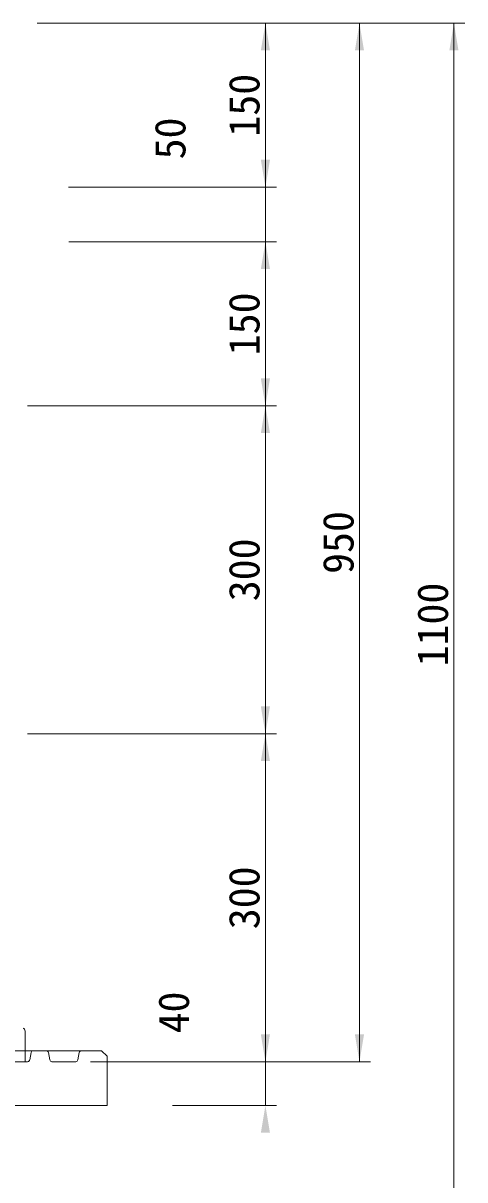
# Model space of a CAD drawing. Units: millimetres, scale not verified. Extents: x -6861 to 6861, y -3554 to 3095.
# Drawn here: x 2021 to 2425, y 63 to 1121 of the extents above; entities that cross this region are included whole.
import ezdxf
from ezdxf.enums import TextEntityAlignment as Align

# ---------------------------------------------------------------- set-up
doc = ezdxf.new("R2010")
doc.units = ezdxf.units.MM
doc.header["$LTSCALE"] = 20
doc.layers.add('0-4_細線', color=7, linetype='Continuous', lineweight=18)
doc.layers.add('0-6_寸法', color=1, linetype='Continuous', lineweight=18)
doc.styles.add('ＭＳ ゴシック', font='')
doc.styles.get('ＭＳ ゴシック').set_extended_font_data('MS Gothic')

msp = doc.modelspace()

# ---------------------------------------------------------------- linework, layer by layer
at = {"layer": '0-4_細線'}
for p, q in [((2022.8, 198.81), (2022.8, 170.78)), ((1615.16, 180.78), (2030.44, 180.78)), ((2030.44, 180.78), (2092.8, 180.78)), ((2030.44, 180.78), (2042.16, 180.78)), ((2097.8, 175.78), (2092.8, 180.78)), ((1822.8, 170.78), (2025.16, 170.78)), ((2028.48, 179.17), (2027.12, 172.38)), ((2045.48, 172.38), (2044.12, 179.17)), ((2069.16, 170.78), (2047.44, 170.78)), ((2072.48, 179.17), (2071.12, 172.38)), ((2097.8, 175.78), (2097.8, 130.78)), ((1547.8, 130.78), (2097.8, 130.78))]:
    msp.add_line(p, q, dxfattribs=at)
for centre, radius, start, end in [((2019.8, 198.81), 3, 0.002, 65.162), ((2030.44, 178.78), 2, 90, 168.691), ((2042.16, 178.78), 2, 11.309, 90), ((2074.44, 178.78), 2, 90, 168.691), ((2025.16, 172.78), 2, 270, 348.691), ((2047.44, 172.78), 2, 191.309, 270), ((2069.16, 172.78), 2, 270, 348.691)]:
    msp.add_arc(centre, radius, start, end, dxfattribs=at)
at = {"layer": '0-6_寸法'}
for p, q in [((2033.8, 1120.78), (2338.79, 1120.78)), ((2033.8, 1120.78), (2252.74, 1120.78)), ((2033.8, 1120.78), (2425.23, 1120.78)), ((2242.74, 130.78), (2242.74, 1120.78)), ((2328.79, 170.78), (2328.79, 1120.78)), ((2415.23, 20.78), (2415.23, 1120.78)), ((2062.64, 970.78), (2252.74, 970.78)), ((2062.64, 970.78), (2252.74, 970.78)), ((2062.8, 920.78), (2252.74, 920.78)), ((2062.8, 920.78), (2252.74, 920.78)), ((2025.06, 770.78), (2252.74, 770.78)), ((2025.06, 770.78), (2252.74, 770.78)), ((2025.09, 470.78), (2252.74, 470.78)), ((2025.09, 470.78), (2252.74, 470.78)), ((2082.8, 170.78), (2338.79, 170.78)), ((2082.8, 170.78), (2252.74, 170.78)), ((2082.8, 170.78), (2252.74, 170.78)), ((2157.8, 130.78), (2252.74, 130.78))]:
    msp.add_line(p, q, dxfattribs=at)
for points in [[(2238.57, 1095.78), (2242.74, 1120.78), (2246.9, 1095.78)], [(2324.63, 1095.78), (2328.79, 1120.78), (2332.96, 1095.78)], [(2411.06, 1095.78), (2415.23, 1120.78), (2419.39, 1095.78)], [(2238.57, 995.78), (2242.74, 970.78), (2246.9, 995.78)], [(2238.57, 995.78), (2242.74, 970.78), (2246.9, 995.78)], [(2238.57, 895.78), (2242.74, 920.78), (2246.9, 895.78)], [(2238.57, 895.78), (2242.74, 920.78), (2246.9, 895.78)], [(2238.57, 795.78), (2242.74, 770.78), (2246.9, 795.78)], [(2238.57, 745.78), (2242.74, 770.78), (2246.9, 745.78)], [(2238.57, 495.78), (2242.74, 470.78), (2246.9, 495.78)], [(2238.57, 445.78), (2242.74, 470.78), (2246.9, 445.78)], [(2238.57, 195.78), (2242.74, 170.78), (2246.9, 195.78)], [(2238.57, 195.78), (2242.74, 170.78), (2246.9, 195.78)], [(2324.63, 195.78), (2328.79, 170.78), (2332.96, 195.78)], [(2238.57, 105.78), (2242.74, 130.78), (2246.9, 105.78)]]:
    msp.add_solid(points, dxfattribs=at)

# ---------------------------------------------------------------- texts
at = {"layer": '0-6_寸法', "style": 'ＭＳ ゴシック'}
for s, p in [('150', (2245.78, 1016.98)), ('50', (2178.04, 996.15)), ('150', (2245.78, 816.98)), ('950', (2331.83, 616.98)), ('300', (2245.78, 591.98)), ('1100', (2418.27, 532.38)), ('300', (2245.78, 291.98)), ('40', (2181.32, 196.66))]:
    msp.add_text(s, height=28.15, rotation=90, dxfattribs=at).set_placement(p, align=Align.BOTTOM_LEFT)

doc.saveas('drawing.dxf')
